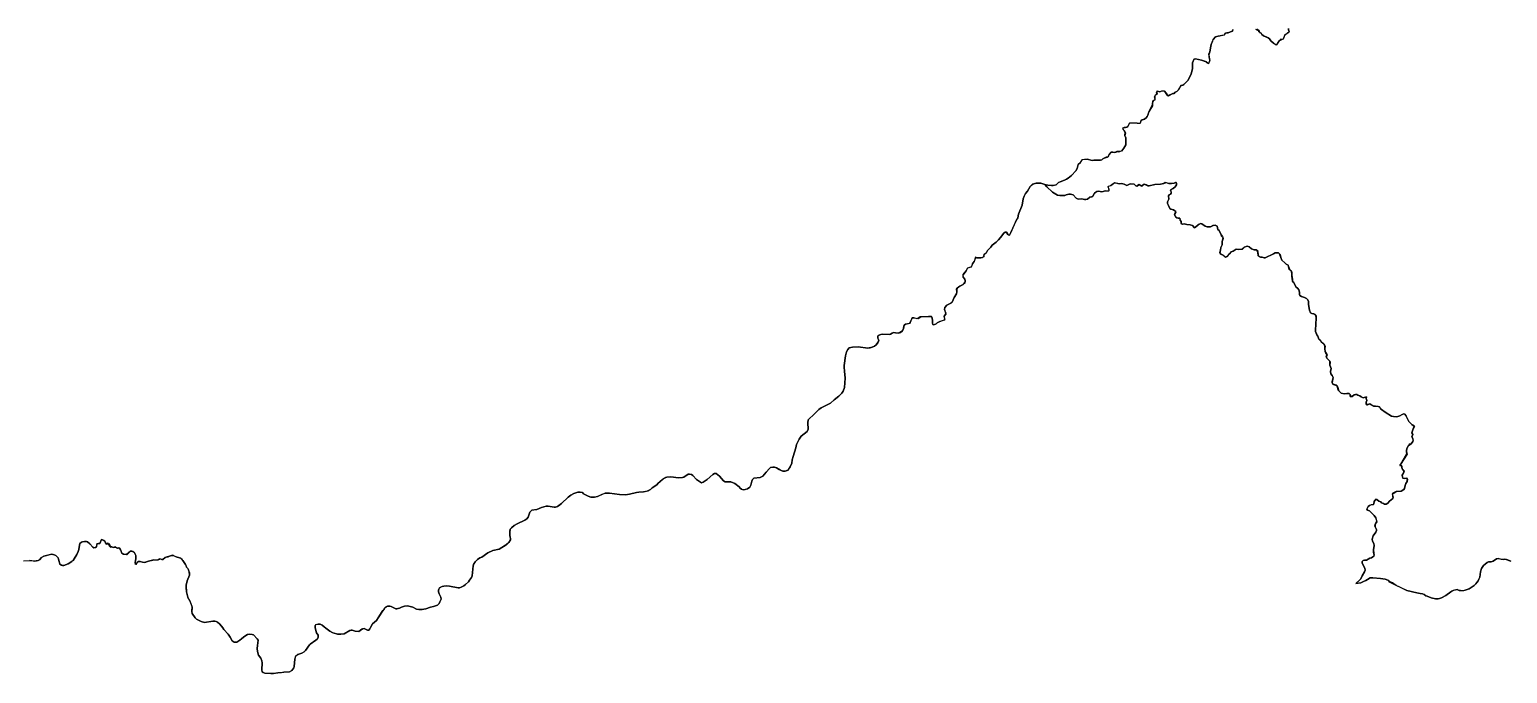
# Model space of a CAD drawing. Extents: x -74 to -34.8, y -33.8 to 5.3.
# Drawn here: x -43.256 to -40.494, y -9.623 to -8.418 of the extents above; entities that cross this region are included whole.
import ezdxf

# ---------------------------------------------------------------- set-up
doc = ezdxf.new("R2010")
doc.units = 0
doc.header["$LTSCALE"] = 2
doc.layers.add('UFEBRASIL', color=7, linetype='Continuous')

msp = doc.modelspace()

# ---------------------------------------------------------------- linework, layer by layer
at = {"layer": 'UFEBRASIL'}
for points in [[(-41.0069, -8.4177), (-41.0074, -8.4209), (-41.011, -8.4225), (-41.0155, -8.4242), (-41.0177, -8.4241), (-41.0203, -8.4247), (-41.0236, -8.4285), (-41.034, -8.4301), (-41.039, -8.4318), (-41.0437, -8.4367), (-41.0451, -8.44), (-41.0475, -8.4461), (-41.0479, -8.4487), (-41.0497, -8.4598), (-41.0516, -8.4651), (-41.0502, -8.4724), (-41.05, -8.4755), (-41.0503, -8.4779), (-41.0522, -8.4812), (-41.0532, -8.4811), (-41.0567, -8.4782), (-41.0576, -8.4777), (-41.0654, -8.4752), (-41.0765, -8.4725), (-41.0799, -8.4737), (-41.0822, -8.4801), (-41.0818, -8.4847), (-41.0823, -8.4911), (-41.0833, -8.4966), (-41.0847, -8.501), (-41.0905, -8.5126), (-41.094, -8.5163), (-41.0956, -8.5185), (-41.098, -8.5208), (-41.1, -8.5218), (-41.1041, -8.5224), (-41.1084, -8.5307), (-41.1115, -8.5336), (-41.1144, -8.5349), (-41.1162, -8.5373), (-41.119, -8.5375), (-41.1283, -8.5418), (-41.1296, -8.5409), (-41.1325, -8.5355), (-41.1346, -8.5335), (-41.1401, -8.5329), (-41.143, -8.5343), (-41.1484, -8.533), (-41.1495, -8.5339), (-41.1481, -8.5382), (-41.1483, -8.5387), (-41.1525, -8.5415), (-41.1524, -8.545), (-41.1523, -8.5461), (-41.1527, -8.5498), (-41.1551, -8.5509), (-41.1564, -8.5525), (-41.1571, -8.5564), (-41.157, -8.5604), (-41.1634, -8.5717), (-41.1653, -8.5779), (-41.1667, -8.5807), (-41.1687, -8.5831), (-41.1729, -8.5863), (-41.1762, -8.5869), (-41.1786, -8.5884), (-41.1799, -8.5933), (-41.1816, -8.5936), (-41.1852, -8.5928), (-41.1997, -8.593), (-41.2007, -8.5944), (-41.2029, -8.5993), (-41.2047, -8.6003), (-41.2094, -8.601), (-41.2099, -8.6014), (-41.2126, -8.6026), (-41.2123, -8.6043), (-41.2094, -8.6074), (-41.2076, -8.6119), (-41.2086, -8.616), (-41.208, -8.6184), (-41.2068, -8.6202), (-41.2066, -8.6226), (-41.2065, -8.6333), (-41.2103, -8.6401), (-41.215, -8.6452), (-41.2178, -8.646), (-41.2217, -8.6462), (-41.2233, -8.6463), (-41.227, -8.6478), (-41.2311, -8.6471), (-41.2338, -8.6476), (-41.2382, -8.6524), (-41.2392, -8.6545), (-41.2395, -8.6558), (-41.2435, -8.6567), (-41.2474, -8.6584), (-41.2494, -8.6596), (-41.2513, -8.6616), (-41.2538, -8.6622), (-41.2595, -8.6624), (-41.2662, -8.6621), (-41.2687, -8.6632), (-41.272, -8.662), (-41.2766, -8.6613), (-41.2789, -8.6606), (-41.289, -8.6619), (-41.2914, -8.6665), (-41.2955, -8.6702), (-41.2962, -8.6725), (-41.2978, -8.6778), (-41.3002, -8.6821), (-41.3083, -8.691), (-41.3143, -8.6961), (-41.3177, -8.6981), (-41.3213, -8.6997), (-41.3296, -8.7026), (-41.3326, -8.7043), (-41.3369, -8.7084), (-41.3424, -8.7095), (-41.3454, -8.7099), (-41.3524, -8.7088), (-41.3583, -8.7076), (-41.3654, -8.7056), (-41.3745, -8.7054), (-41.3813, -8.7073), (-41.3838, -8.7095), (-41.3855, -8.7116), (-41.3904, -8.72), (-41.3939, -8.7244), (-41.3967, -8.7297), (-41.3985, -8.7344), (-41.4003, -8.7464), (-41.4074, -8.7635), (-41.4088, -8.7704), (-41.4114, -8.7744), (-41.4217, -8.7977), (-41.4243, -8.8026), (-41.4276, -8.8011), (-41.4298, -8.7967), (-41.4319, -8.7971), (-41.4347, -8.7991), (-41.4407, -8.8068), (-41.4448, -8.8111), (-41.4492, -8.8154), (-41.4565, -8.821), (-41.4591, -8.8249), (-41.465, -8.8313), (-41.4672, -8.8348), (-41.4721, -8.8401), (-41.4722, -8.8431), (-41.4747, -8.8443), (-41.4776, -8.8449), (-41.485, -8.8449), (-41.4878, -8.8439), (-41.4899, -8.8521), (-41.4922, -8.8544), (-41.4933, -8.8562), (-41.4956, -8.8622), (-41.5027, -8.8641), (-41.5048, -8.8692), (-41.5111, -8.8776), (-41.5106, -8.8809), (-41.5077, -8.8849), (-41.5068, -8.8883), (-41.5074, -8.8924), (-41.5109, -8.895), (-41.5171, -8.8977), (-41.5185, -8.8993), (-41.5216, -8.9019), (-41.5227, -8.9052), (-41.5225, -8.9087), (-41.5234, -8.9123), (-41.5275, -8.9194), (-41.5313, -8.9277), (-41.5342, -8.9305), (-41.5362, -8.931), (-41.5414, -8.9336), (-41.5449, -8.938), (-41.5456, -8.9417), (-41.5429, -8.9503), (-41.546, -8.9542), (-41.5461, -8.9557), (-41.5453, -8.9577), (-41.5458, -8.9617), (-41.5541, -8.9638), (-41.5595, -8.9666), (-41.5614, -8.9682), (-41.5653, -8.9703), (-41.5672, -8.9695), (-41.5678, -8.9674), (-41.5681, -8.9622), (-41.5688, -8.958), (-41.5701, -8.955), (-41.5732, -8.9547), (-41.5755, -8.9547), (-41.5913, -8.9554), (-41.5969, -8.9589), (-41.6031, -8.9571), (-41.6058, -8.9574), (-41.6108, -8.968), (-41.6187, -8.969), (-41.6212, -8.9709), (-41.6213, -8.9743), (-41.622, -8.9772), (-41.6241, -8.9817), (-41.629, -8.9849), (-41.6334, -8.986), (-41.6409, -8.9848), (-41.6434, -8.9857), (-41.6468, -8.9879), (-41.649, -8.9883), (-41.661, -8.9877), (-41.6647, -8.9883), (-41.6694, -8.9901), (-41.6703, -8.992), (-41.6704, -8.995), (-41.669, -8.9979), (-41.6686, -9.0005), (-41.6701, -9.0037), (-41.6733, -9.0078), (-41.6765, -9.0102), (-41.6805, -9.0123), (-41.6888, -9.014), (-41.7069, -9.0116), (-41.7176, -9.0123), (-41.7236, -9.0135), (-41.7265, -9.0164), (-41.7288, -9.0208), (-41.7308, -9.028), (-41.733, -9.0463), (-41.7333, -9.0498), (-41.7327, -9.057), (-41.731, -9.0698), (-41.7327, -9.0877), (-41.7352, -9.0947), (-41.7375, -9.0982), (-41.743, -9.1038), (-41.7517, -9.1104), (-41.7589, -9.1167), (-41.7622, -9.1188), (-41.7761, -9.1257), (-41.7804, -9.129), (-41.7882, -9.1363), (-41.7914, -9.14), (-41.7974, -9.1447), (-41.8001, -9.148), (-41.8012, -9.1537), (-41.8001, -9.1652), (-41.8022, -9.1696), (-41.8133, -9.1788), (-41.8174, -9.1841), (-41.8199, -9.189), (-41.8219, -9.1944), (-41.8232, -9.2007), (-41.8287, -9.2164), (-41.8302, -9.2226), (-41.8312, -9.2289), (-41.8339, -9.2362), (-41.8383, -9.2424), (-41.8431, -9.2442), (-41.8478, -9.244), (-41.8522, -9.2421), (-41.8597, -9.2376), (-41.8634, -9.2366), (-41.8664, -9.2366), (-41.8705, -9.2374), (-41.8729, -9.2392), (-41.879, -9.2459), (-41.8849, -9.2535), (-41.89, -9.2558), (-41.9017, -9.2574), (-41.9047, -9.2596), (-41.9058, -9.2627), (-41.9074, -9.2705), (-41.9096, -9.2738), (-41.9139, -9.2771), (-41.9179, -9.2785), (-41.9216, -9.2788), (-41.9248, -9.2778), (-41.9275, -9.2756), (-41.9293, -9.2732), (-41.9374, -9.2673), (-41.9451, -9.2637), (-41.9491, -9.2637), (-41.9554, -9.2637), (-41.9583, -9.2621), (-41.9663, -9.2533), (-41.9723, -9.2486), (-41.9757, -9.2486), (-41.9787, -9.2504), (-41.9892, -9.2596), (-41.9967, -9.2646), (-41.9999, -9.266), (-42.009, -9.2597), (-42.0162, -9.2523), (-42.0187, -9.2505), (-42.0219, -9.2498), (-42.0247, -9.2498), (-42.0329, -9.2555), (-42.035, -9.2561), (-42.0434, -9.2564), (-42.0523, -9.2554), (-42.0582, -9.2549), (-42.0642, -9.2553), (-42.0666, -9.256), (-42.0692, -9.2575), (-42.0728, -9.2598), (-42.0811, -9.2669), (-42.0827, -9.2688), (-42.0872, -9.2723), (-42.0917, -9.2752), (-42.095, -9.2786), (-42.1013, -9.2816), (-42.1084, -9.2828), (-42.1168, -9.2831), (-42.1212, -9.2839), (-42.1345, -9.2872), (-42.142, -9.2881), (-42.1531, -9.2879), (-42.1719, -9.2854), (-42.1795, -9.2853), (-42.1865, -9.2882), (-42.1942, -9.2917), (-42.1995, -9.2926), (-42.2064, -9.2928), (-42.2117, -9.2911), (-42.2202, -9.2862), (-42.2224, -9.2842), (-42.2267, -9.2831), (-42.2307, -9.2834), (-42.2345, -9.2843), (-42.2385, -9.2858), (-42.2437, -9.2889), (-42.2491, -9.293), (-42.2616, -9.3047), (-42.2689, -9.3104), (-42.2725, -9.3114), (-42.2748, -9.3116), (-42.2865, -9.3095), (-42.29, -9.3095), (-42.2989, -9.3118), (-42.3072, -9.3155), (-42.3169, -9.3171), (-42.3204, -9.321), (-42.3239, -9.3302), (-42.3259, -9.3334), (-42.3296, -9.3357), (-42.3441, -9.3425), (-42.35, -9.3459), (-42.3551, -9.3499), (-42.357, -9.3526), (-42.3581, -9.3585), (-42.3581, -9.3646), (-42.3576, -9.3674), (-42.3566, -9.3701), (-42.3567, -9.3722), (-42.3595, -9.3776), (-42.3647, -9.3821), (-42.3662, -9.3827), (-42.3781, -9.3897), (-42.3896, -9.3926), (-42.3989, -9.3971), (-42.4104, -9.4047), (-42.4138, -9.4063), (-42.4185, -9.4094), (-42.423, -9.4137), (-42.4242, -9.4153), (-42.4252, -9.4171), (-42.4264, -9.4212), (-42.4283, -9.4398), (-42.4296, -9.4427), (-42.4332, -9.4482), (-42.4354, -9.451), (-42.4406, -9.4562), (-42.4442, -9.4588), (-42.4486, -9.4612), (-42.4518, -9.4621), (-42.4543, -9.4622), (-42.4709, -9.4589), (-42.4769, -9.4588), (-42.4815, -9.4589), (-42.4841, -9.4595), (-42.4891, -9.462), (-42.4899, -9.4631), (-42.4911, -9.4665), (-42.4912, -9.4696), (-42.49, -9.4733), (-42.4868, -9.4799), (-42.486, -9.4838), (-42.489, -9.4883), (-42.4902, -9.4913), (-42.4911, -9.4931), (-42.4931, -9.4949), (-42.5003, -9.4975), (-42.5062, -9.4986), (-42.5147, -9.5018), (-42.5223, -9.503), (-42.5278, -9.5028), (-42.5325, -9.502), (-42.5389, -9.4982), (-42.5492, -9.4959), (-42.5548, -9.4963), (-42.5604, -9.4985), (-42.5641, -9.5005), (-42.5711, -9.5015), (-42.5797, -9.4974), (-42.5823, -9.4968), (-42.5865, -9.4968), (-42.5904, -9.4984), (-42.5921, -9.5003), (-42.5928, -9.5024), (-42.5962, -9.506), (-42.6029, -9.5168), (-42.6038, -9.5185), (-42.6069, -9.5231), (-42.6143, -9.5298), (-42.6184, -9.5366), (-42.6196, -9.5393), (-42.6217, -9.5413), (-42.6238, -9.5417), (-42.6299, -9.5385), (-42.6335, -9.5388), (-42.6348, -9.5396), (-42.6402, -9.5438), (-42.6469, -9.5435), (-42.6523, -9.5415), (-42.6546, -9.5414), (-42.6568, -9.5421), (-42.6673, -9.5481), (-42.6738, -9.5489), (-42.6799, -9.5491), (-42.6903, -9.5458), (-42.6946, -9.5436), (-42.7015, -9.5376), (-42.7052, -9.5352), (-42.7085, -9.5321), (-42.7122, -9.5302), (-42.7161, -9.53), (-42.7209, -9.5313), (-42.7218, -9.5331), (-42.722, -9.5372), (-42.7194, -9.5466), (-42.7162, -9.5511), (-42.7162, -9.5544), (-42.7177, -9.5575), (-42.7182, -9.5582), (-42.7204, -9.5605), (-42.7309, -9.5676), (-42.7324, -9.5691), (-42.7396, -9.5794), (-42.7422, -9.5821), (-42.7464, -9.5846), (-42.7542, -9.5872), (-42.7588, -9.5909), (-42.76, -9.5958), (-42.7609, -9.6094), (-42.7619, -9.612), (-42.7652, -9.6168), (-42.77, -9.6192), (-42.7801, -9.62), (-42.7856, -9.621), (-42.7913, -9.6211), (-42.7998, -9.6225), (-42.8046, -9.6224), (-42.8155, -9.622), (-42.8189, -9.6209), (-42.8206, -9.6192), (-42.8211, -9.6159), (-42.821, -9.6026), (-42.8215, -9.5988), (-42.8235, -9.5941), (-42.8275, -9.588), (-42.8298, -9.5813), (-42.8303, -9.576), (-42.8298, -9.5701), (-42.8282, -9.5605), (-42.83, -9.5574), (-42.8371, -9.5504), (-42.8396, -9.5494), (-42.8441, -9.5487), (-42.848, -9.5497), (-42.8511, -9.5512), (-42.8555, -9.5543), (-42.8631, -9.5607), (-42.868, -9.564), (-42.8701, -9.5642), (-42.8733, -9.5639), (-42.8767, -9.5616), (-42.8803, -9.5547), (-42.8843, -9.5491), (-42.8922, -9.5403), (-42.894, -9.5374), (-42.9002, -9.5302), (-42.904, -9.5268), (-42.9065, -9.5254), (-42.9091, -9.5247), (-42.9131, -9.5246), (-42.9284, -9.5272), (-42.9348, -9.5254), (-42.9438, -9.5208), (-42.9462, -9.5184), (-42.9514, -9.5104), (-42.9522, -9.5064), (-42.9523, -9.5033), (-42.9514, -9.5005), (-42.9518, -9.4976), (-42.9555, -9.4873), (-42.9595, -9.4797), (-42.9621, -9.4698), (-42.963, -9.462), (-42.9629, -9.4571), (-42.9608, -9.4491), (-42.9564, -9.4386), (-42.9571, -9.4324), (-42.9584, -9.4289), (-42.9599, -9.4262), (-42.962, -9.4238), (-42.9629, -9.4213), (-42.9642, -9.4187), (-42.9656, -9.4166), (-42.9703, -9.4095), (-42.9734, -9.4071), (-42.9752, -9.4064), (-42.9834, -9.4036), (-42.9879, -9.4013), (-42.9902, -9.4019), (-42.9939, -9.4031), (-42.9974, -9.4045), (-42.9985, -9.4046), (-43.002, -9.4055), (-43.0063, -9.4094), (-43.0085, -9.4094), (-43.0127, -9.4078), (-43.0168, -9.4105), (-43.0232, -9.41), (-43.0335, -9.4124), (-43.0406, -9.4147), (-43.0442, -9.4141), (-43.0491, -9.4132), (-43.0522, -9.413), (-43.0539, -9.414), (-43.0578, -9.4185), (-43.0579, -9.4148), (-43.0568, -9.4078), (-43.0571, -9.4017), (-43.0593, -9.397), (-43.0619, -9.3946), (-43.0643, -9.3938), (-43.0666, -9.394), (-43.0745, -9.4), (-43.0753, -9.4001), (-43.0798, -9.3991), (-43.0829, -9.3973), (-43.0842, -9.3934), (-43.0852, -9.3916), (-43.0878, -9.3877), (-43.0889, -9.3875), (-43.0911, -9.3881), (-43.0957, -9.3855), (-43.0992, -9.387), (-43.1016, -9.3856), (-43.1055, -9.3856), (-43.1088, -9.3786), (-43.1117, -9.3805), (-43.1133, -9.3783), (-43.1148, -9.3747), (-43.1164, -9.3735), (-43.1212, -9.372), (-43.1219, -9.3729), (-43.1239, -9.3791), (-43.1264, -9.3791), (-43.1297, -9.38), (-43.1303, -9.3854), (-43.1332, -9.3873), (-43.1352, -9.3873), (-43.1372, -9.3863), (-43.1426, -9.3803), (-43.1472, -9.3763), (-43.1493, -9.3758), (-43.1531, -9.3756), (-43.1563, -9.3761), (-43.1586, -9.377), (-43.1615, -9.3793), (-43.1624, -9.3823), (-43.1635, -9.3907), (-43.1647, -9.3943), (-43.1672, -9.3999), (-43.1739, -9.4112), (-43.1762, -9.413), (-43.1831, -9.4171), (-43.1917, -9.4204), (-43.1939, -9.4207), (-43.1959, -9.4199), (-43.1987, -9.418), (-43.2004, -9.4129), (-43.2013, -9.4085), (-43.2023, -9.4064), (-43.2065, -9.4021), (-43.2111, -9.3998), (-43.2143, -9.3996), (-43.2186, -9.4006), (-43.229, -9.4029), (-43.2329, -9.4053), (-43.2369, -9.4097), (-43.2397, -9.4109), (-43.2431, -9.412), (-43.2467, -9.4122), (-43.2556, -9.4113)], [(-40.4873, -9.4122), (-40.4952, -9.4092), (-40.4992, -9.4089), (-40.5025, -9.4091), (-40.5063, -9.4084), (-40.5111, -9.4073), (-40.5138, -9.4081), (-40.5201, -9.4123), (-40.5241, -9.4134), (-40.5291, -9.4139), (-40.5317, -9.415), (-40.5351, -9.4179), (-40.5382, -9.4206), (-40.5408, -9.424), (-40.5418, -9.426), (-40.5437, -9.4325), (-40.5452, -9.4423), (-40.5469, -9.4463), (-40.5484, -9.449), (-40.5507, -9.4522), (-40.5527, -9.4547), (-40.5558, -9.4579), (-40.5652, -9.464), (-40.5727, -9.4669), (-40.5766, -9.4677), (-40.5815, -9.4676), (-40.5838, -9.4672), (-40.5875, -9.4657), (-40.5951, -9.4674), (-40.5976, -9.4684), (-40.5996, -9.4696), (-40.6086, -9.4768), (-40.6165, -9.481), (-40.6207, -9.4825), (-40.6232, -9.4829), (-40.6281, -9.4827), (-40.6359, -9.481), (-40.6435, -9.4782), (-40.646, -9.477), (-40.6493, -9.4749), (-40.6522, -9.4738), (-40.6568, -9.4729), (-40.6629, -9.4717), (-40.6813, -9.4672), (-40.7014, -9.4577), (-40.7082, -9.4532), (-40.7137, -9.4505), (-40.7153, -9.4487), (-40.7222, -9.4459), (-40.7305, -9.4447), (-40.7453, -9.4434), (-40.7498, -9.4438), (-40.755, -9.4465), (-40.758, -9.4488), (-40.7628, -9.4503), (-40.7675, -9.4527), (-40.7768, -9.4545), (-40.7696, -9.4474), (-40.7673, -9.4457), (-40.7647, -9.4398), (-40.7606, -9.4322), (-40.7596, -9.4291), (-40.7601, -9.4258), (-40.7648, -9.4159), (-40.765, -9.4132), (-40.7632, -9.4114), (-40.7608, -9.4105), (-40.7567, -9.4104), (-40.7506, -9.4065), (-40.7474, -9.4059), (-40.7452, -9.4046), (-40.7431, -9.4029), (-40.7427, -9.4007), (-40.7441, -9.3964), (-40.7438, -9.3911), (-40.7425, -9.3833), (-40.7435, -9.3794), (-40.7459, -9.3748), (-40.7465, -9.3711), (-40.7445, -9.3648), (-40.7397, -9.3583), (-40.7381, -9.3552), (-40.7382, -9.3532), (-40.7414, -9.3468), (-40.7407, -9.3432), (-40.7373, -9.3369), (-40.7393, -9.3313), (-40.7423, -9.3272), (-40.7516, -9.3183), (-40.755, -9.3171), (-40.7564, -9.315), (-40.7537, -9.3102), (-40.7516, -9.308), (-40.7475, -9.3066), (-40.744, -9.3062), (-40.7429, -9.3043), (-40.7426, -9.3005), (-40.7418, -9.2989), (-40.7394, -9.2966), (-40.7374, -9.2968), (-40.7341, -9.2999), (-40.7304, -9.3015), (-40.7286, -9.3031), (-40.725, -9.3045), (-40.7232, -9.3057), (-40.7201, -9.3059), (-40.7168, -9.3039), (-40.7141, -9.3004), (-40.7073, -9.2946), (-40.7074, -9.2917), (-40.7076, -9.2853), (-40.706, -9.285), (-40.7013, -9.2823), (-40.6923, -9.2812), (-40.6872, -9.2783), (-40.686, -9.2764), (-40.6849, -9.271), (-40.6833, -9.2673), (-40.6811, -9.2635), (-40.6805, -9.2577), (-40.6827, -9.2573), (-40.6867, -9.258), (-40.6892, -9.257), (-40.6901, -9.2514), (-40.6874, -9.2467), (-40.6871, -9.2423), (-40.6895, -9.2411), (-40.6908, -9.2374), (-40.691, -9.2341), (-40.6945, -9.2335), (-40.6934, -9.2313), (-40.6816, -9.2108), (-40.6822, -9.208), (-40.682, -9.2047), (-40.6806, -9.2003), (-40.6782, -9.1963), (-40.6755, -9.1939), (-40.6734, -9.1928), (-40.6706, -9.1887), (-40.6699, -9.1861), (-40.6702, -9.1838), (-40.672, -9.1789), (-40.6705, -9.1754), (-40.6721, -9.1724), (-40.6697, -9.165), (-40.6674, -9.1591), (-40.6723, -9.1565), (-40.6777, -9.1512), (-40.6836, -9.1398), (-40.6851, -9.1376), (-40.6873, -9.137), (-40.6903, -9.1379), (-40.6947, -9.1405), (-40.7002, -9.1422), (-40.7062, -9.142), (-40.7099, -9.1409), (-40.7223, -9.1338), (-40.7289, -9.1289), (-40.7309, -9.126), (-40.7325, -9.124), (-40.7354, -9.1232), (-40.7448, -9.1218), (-40.7504, -9.1179), (-40.7571, -9.1198), (-40.7577, -9.1186), (-40.7577, -9.1152), (-40.7563, -9.1117), (-40.7574, -9.108), (-40.7568, -9.105), (-40.7632, -9.1069), (-40.7666, -9.1053), (-40.7695, -9.1032), (-40.7728, -9.1018), (-40.7751, -9.1009), (-40.7773, -9.1007), (-40.7798, -9.1014), (-40.7837, -9.1044), (-40.7875, -9.1041), (-40.7876, -9.1006), (-40.7895, -9.0989), (-40.7938, -9.0987), (-40.7989, -9.0992), (-40.8041, -9.0983), (-40.8098, -9.0923), (-40.812, -9.0844), (-40.8132, -9.0832), (-40.8201, -9.0813), (-40.8213, -9.0781), (-40.8211, -9.0762), (-40.8191, -9.0691), (-40.8211, -9.0654), (-40.8236, -9.0621), (-40.8242, -9.0574), (-40.8231, -9.052), (-40.8253, -9.0456), (-40.8252, -9.0382), (-40.8264, -9.0368), (-40.83, -9.034), (-40.832, -9.0298), (-40.8302, -9.0267), (-40.8328, -9.0231), (-40.8342, -9.021), (-40.835, -9.0146), (-40.835, -9.0087), (-40.8368, -9.0056), (-40.842, -9.0006), (-40.846, -8.9969), (-40.8468, -8.9955), (-40.8478, -8.9916), (-40.8496, -8.9888), (-40.852, -8.9826), (-40.8521, -8.9805), (-40.851, -8.9576), (-40.8516, -8.9525), (-40.8527, -8.9512), (-40.8555, -8.9495), (-40.8588, -8.9492), (-40.8613, -8.948), (-40.8633, -8.9427), (-40.8655, -8.9323), (-40.8654, -8.9268), (-40.8663, -8.9234), (-40.869, -8.9211), (-40.8725, -8.9191), (-40.8783, -8.9174), (-40.8812, -8.9156), (-40.882, -8.9136), (-40.8822, -8.9095), (-40.8834, -8.9049), (-40.8854, -8.9024), (-40.8889, -8.899), (-40.893, -8.8912), (-40.895, -8.8891), (-40.8961, -8.8823), (-40.8967, -8.8807), (-40.8966, -8.8759), (-40.8969, -8.87), (-40.9015, -8.8665), (-40.9026, -8.8611), (-40.903, -8.8586), (-40.9069, -8.8569), (-40.9096, -8.8544), (-40.915, -8.8495), (-40.917, -8.8445), (-40.9192, -8.8372), (-40.9213, -8.8354), (-40.9242, -8.8354), (-40.9273, -8.8359), (-40.931, -8.8372), (-40.9464, -8.845), (-40.9484, -8.8449), (-40.9516, -8.8435), (-40.9549, -8.8439), (-40.9594, -8.8414), (-40.9599, -8.8346), (-40.9623, -8.8299), (-40.9671, -8.8298), (-40.9718, -8.8284), (-40.976, -8.8246), (-40.9791, -8.8234), (-40.9821, -8.8239), (-40.9847, -8.8253), (-40.9898, -8.8294), (-40.9958, -8.8295), (-41.0003, -8.8288), (-41.006, -8.8323), (-41.0099, -8.8336), (-41.0131, -8.8374), (-41.0146, -8.8386), (-41.0173, -8.8423), (-41.0212, -8.8436), (-41.0246, -8.8401), (-41.0291, -8.8381), (-41.0313, -8.835), (-41.0299, -8.8306), (-41.0292, -8.8255), (-41.0266, -8.8205), (-41.0266, -8.8142), (-41.025, -8.8077), (-41.0276, -8.8043), (-41.0287, -8.8022), (-41.032, -8.7938), (-41.0345, -8.7922), (-41.0362, -8.7859), (-41.0398, -8.7841), (-41.0439, -8.7844), (-41.0484, -8.7868), (-41.0548, -8.7869), (-41.0586, -8.7858), (-41.0645, -8.7814), (-41.0667, -8.781), (-41.0696, -8.7817), (-41.0715, -8.7832), (-41.0765, -8.7879), (-41.0785, -8.7888), (-41.0821, -8.7843), (-41.0866, -8.7831), (-41.0926, -8.7827), (-41.0974, -8.7814), (-41.1018, -8.782), (-41.1034, -8.7804), (-41.1035, -8.777), (-41.1051, -8.7744), (-41.106, -8.7706), (-41.109, -8.7706), (-41.1112, -8.7701), (-41.1131, -8.7687), (-41.1159, -8.7637), (-41.1133, -8.7585), (-41.1149, -8.7569), (-41.1178, -8.7551), (-41.1225, -8.7542), (-41.1246, -8.7527), (-41.1268, -8.7468), (-41.129, -8.7434), (-41.1291, -8.7404), (-41.1261, -8.7353), (-41.1268, -8.7289), (-41.1256, -8.7272), (-41.123, -8.726), (-41.1214, -8.7225), (-41.1232, -8.7187), (-41.122, -8.7173), (-41.1183, -8.7151), (-41.1147, -8.7122), (-41.1114, -8.7073), (-41.1128, -8.704), (-41.1137, -8.7038), (-41.1165, -8.705), (-41.1214, -8.7058), (-41.1263, -8.7058), (-41.1329, -8.7043), (-41.1358, -8.7057), (-41.142, -8.7071), (-41.1526, -8.7078), (-41.1629, -8.71), (-41.1658, -8.71), (-41.1686, -8.7083), (-41.1724, -8.7072), (-41.1778, -8.7111), (-41.1824, -8.7078), (-41.186, -8.7106), (-41.1882, -8.7103), (-41.1912, -8.707), (-41.1976, -8.7065), (-41.1999, -8.7069), (-41.2022, -8.7085), (-41.2049, -8.7095), (-41.2097, -8.7074), (-41.2151, -8.7062), (-41.2191, -8.7064), (-41.2216, -8.706), (-41.227, -8.7047), (-41.2302, -8.7064), (-41.2327, -8.7086), (-41.2347, -8.7097), (-41.2401, -8.7119), (-41.2382, -8.7161), (-41.2386, -8.7197), (-41.2404, -8.7202), (-41.2443, -8.7196), (-41.2469, -8.72), (-41.2492, -8.721), (-41.2515, -8.7214), (-41.2577, -8.7201), (-41.2606, -8.7207), (-41.263, -8.7219), (-41.265, -8.7239), (-41.2684, -8.7295), (-41.27, -8.731), (-41.2737, -8.7317), (-41.2783, -8.7353), (-41.2815, -8.7361), (-41.2841, -8.736), (-41.2891, -8.7348), (-41.295, -8.7355), (-41.2972, -8.7347), (-41.2994, -8.7331), (-41.3051, -8.7274), (-41.3099, -8.7261), (-41.313, -8.7258), (-41.3154, -8.7262), (-41.3185, -8.727), (-41.3209, -8.7282), (-41.3298, -8.7285), (-41.3344, -8.7277), (-41.3435, -8.722), (-41.3544, -8.7124), (-41.3583, -8.7076), (-41.3524, -8.7088), (-41.3454, -8.7099), (-41.3424, -8.7095), (-41.3369, -8.7084), (-41.3326, -8.7043), (-41.3296, -8.7026), (-41.3213, -8.6997), (-41.3177, -8.6981), (-41.3143, -8.6961), (-41.3083, -8.691), (-41.3002, -8.6821), (-41.2978, -8.6778), (-41.2955, -8.6702), (-41.2914, -8.6665), (-41.2874, -8.6608), (-41.2789, -8.6606), (-41.2766, -8.6613), (-41.272, -8.662), (-41.2687, -8.6632), (-41.2645, -8.662), (-41.2595, -8.6624), (-41.2538, -8.6622), (-41.2513, -8.6616), (-41.2494, -8.6596), (-41.2474, -8.6584), (-41.2416, -8.6566), (-41.2392, -8.6545), (-41.2382, -8.6524), (-41.2374, -8.6508), (-41.2338, -8.6476), (-41.2311, -8.6471), (-41.227, -8.6478), (-41.2217, -8.6462), (-41.2209, -8.6464), (-41.2178, -8.646), (-41.2135, -8.6442), (-41.2103, -8.6401), (-41.2065, -8.6333), (-41.2066, -8.6226), (-41.2068, -8.6202), (-41.2082, -8.6181), (-41.2086, -8.616), (-41.2077, -8.6103), (-41.2106, -8.6064), (-41.2126, -8.6026), (-41.2123, -8.6018), (-41.2094, -8.601), (-41.2075, -8.6009), (-41.2047, -8.6003), (-41.2029, -8.5993), (-41.1997, -8.593), (-41.1986, -8.5925), (-41.1852, -8.5928), (-41.1799, -8.5933), (-41.1792, -8.5926), (-41.1774, -8.5875), (-41.1753, -8.587), (-41.1716, -8.5856), (-41.1687, -8.5831), (-41.1667, -8.5807), (-41.1653, -8.5779), (-41.1632, -8.5703), (-41.1567, -8.5589), (-41.1571, -8.5564), (-41.1564, -8.5525), (-41.1551, -8.5509), (-41.152, -8.5483), (-41.1529, -8.5435), (-41.1512, -8.5402), (-41.1481, -8.5382), (-41.1491, -8.5365), (-41.1484, -8.533), (-41.1474, -8.533), (-41.143, -8.5343), (-41.1392, -8.5327), (-41.1346, -8.5335), (-41.1313, -8.5371), (-41.1283, -8.5418), (-41.1267, -8.542), (-41.119, -8.5375), (-41.1162, -8.5373), (-41.1144, -8.5349), (-41.1115, -8.5336), (-41.1084, -8.5307), (-41.1026, -8.5218), (-41.1, -8.5218), (-41.098, -8.5208), (-41.0956, -8.5185), (-41.094, -8.5163), (-41.0905, -8.5126), (-41.0847, -8.501), (-41.0833, -8.4966), (-41.0823, -8.4911), (-41.0818, -8.4847), (-41.0822, -8.4801), (-41.0789, -8.4725), (-41.0765, -8.4725), (-41.0654, -8.4752), (-41.0567, -8.4782), (-41.056, -8.4794), (-41.0522, -8.4812), (-41.0511, -8.4805), (-41.0503, -8.4779), (-41.05, -8.4755), (-41.0502, -8.4724), (-41.0513, -8.4634), (-41.0497, -8.4598), (-41.048, -8.449), (-41.0475, -8.4461), (-41.0441, -8.4388), (-41.0437, -8.4367), (-41.039, -8.4318), (-41.034, -8.4301), (-41.0221, -8.4275), (-41.0203, -8.4247), (-41.0177, -8.4241), (-41.0155, -8.4242), (-41.011, -8.4225), (-41.0074, -8.4209), (-41.0069, -8.4177)], [(-40.9643, -8.4174), (-40.9608, -8.4191), (-40.9575, -8.4198), (-40.9571, -8.4235), (-40.9536, -8.4247), (-40.9524, -8.427), (-40.9496, -8.4296), (-40.9405, -8.4332), (-40.9381, -8.435), (-40.9358, -8.439), (-40.9305, -8.4437), (-40.9251, -8.4463), (-40.9238, -8.4451), (-40.92, -8.439), (-40.9153, -8.4363), (-40.9121, -8.4354), (-40.909, -8.4273), (-40.9023, -8.4231), (-40.9013, -8.4203), (-40.9025, -8.4182), (-40.9025, -8.4158)], [(-40.9025, -8.4158), (-40.9025, -8.4182), (-40.9015, -8.4216), (-40.9023, -8.4231), (-40.91, -8.4289), (-40.9127, -8.4362), (-40.9153, -8.4363), (-40.9168, -8.4362), (-40.92, -8.439), (-40.9251, -8.4463), (-40.9269, -8.4463), (-40.9305, -8.4437), (-40.9358, -8.439), (-40.9381, -8.435), (-40.9405, -8.4332), (-40.9502, -8.4292), (-40.9524, -8.427), (-40.9536, -8.4247), (-40.9581, -8.4225), (-40.9579, -8.4194), (-40.962, -8.4175)], [(-43.2667, -9.4119), (-43.2555, -9.4113), (-43.2487, -9.412), (-43.2467, -9.4122), (-43.2423, -9.4119), (-43.2397, -9.4109), (-43.2369, -9.4097), (-43.2329, -9.4053), (-43.229, -9.4029), (-43.2143, -9.3996), (-43.2094, -9.4003), (-43.2065, -9.4021), (-43.2023, -9.4064), (-43.2013, -9.4085), (-43.2004, -9.4129), (-43.1987, -9.418), (-43.1959, -9.4199), (-43.1939, -9.4207), (-43.1917, -9.4204), (-43.1831, -9.4171), (-43.1762, -9.413), (-43.1731, -9.4101), (-43.1672, -9.3999), (-43.1647, -9.3943), (-43.1635, -9.3907), (-43.1624, -9.3823), (-43.1615, -9.3793), (-43.1586, -9.377), (-43.1563, -9.3761), (-43.1531, -9.3756), (-43.1493, -9.3758), (-43.1472, -9.3763), (-43.1426, -9.3803), (-43.1372, -9.3863), (-43.1352, -9.3873), (-43.132, -9.3869), (-43.1303, -9.3854), (-43.1291, -9.3793), (-43.1264, -9.3791), (-43.1239, -9.3791), (-43.1212, -9.372), (-43.1196, -9.3719), (-43.1164, -9.3735), (-43.1148, -9.3747), (-43.1133, -9.3783), (-43.1117, -9.3805), (-43.1069, -9.3792), (-43.1041, -9.3864), (-43.1016, -9.3856), (-43.0992, -9.387), (-43.0942, -9.386), (-43.0911, -9.3881), (-43.0878, -9.3877), (-43.0868, -9.3884), (-43.0852, -9.3916), (-43.0841, -9.3947), (-43.0829, -9.3973), (-43.0798, -9.3991), (-43.0745, -9.4), (-43.0732, -9.3998), (-43.0666, -9.394), (-43.0643, -9.3938), (-43.0607, -9.3954), (-43.0585, -9.3978), (-43.0571, -9.4017), (-43.0568, -9.4078), (-43.0579, -9.4148), (-43.0562, -9.4186), (-43.0539, -9.414), (-43.0522, -9.413), (-43.0491, -9.4132), (-43.0442, -9.4141), (-43.0401, -9.4147), (-43.0335, -9.4124), (-43.0218, -9.4099), (-43.0149, -9.4097), (-43.0108, -9.4078), (-43.0085, -9.4094), (-43.0063, -9.4094), (-43.002, -9.4055), (-42.9974, -9.4045), (-42.9965, -9.4042), (-42.9939, -9.4031), (-42.9902, -9.4019), (-42.9868, -9.4016), (-42.9817, -9.4044), (-42.9734, -9.4071), (-42.9719, -9.4081), (-42.9689, -9.411), (-42.9656, -9.4166), (-42.9642, -9.4187), (-42.9629, -9.4213), (-42.962, -9.4238), (-42.9599, -9.4262), (-42.9582, -9.4293), (-42.9569, -9.4341), (-42.9567, -9.436), (-42.9564, -9.4386), (-42.9609, -9.4492), (-42.9629, -9.4571), (-42.963, -9.4622), (-42.9625, -9.4664), (-42.9621, -9.47), (-42.9595, -9.4797), (-42.9551, -9.4886), (-42.954, -9.4917), (-42.9523, -9.4964), (-42.9518, -9.4977), (-42.9519, -9.5022), (-42.9522, -9.5048), (-42.9522, -9.5064), (-42.9514, -9.5104), (-42.9462, -9.5184), (-42.9438, -9.5208), (-42.9348, -9.5254), (-42.9284, -9.5272), (-42.9131, -9.5246), (-42.9091, -9.5247), (-42.9065, -9.5254), (-42.904, -9.5268), (-42.9002, -9.5302), (-42.894, -9.5374), (-42.8922, -9.5403), (-42.8843, -9.5491), (-42.8803, -9.5547), (-42.8767, -9.5616), (-42.875, -9.5627), (-42.8733, -9.5639), (-42.8701, -9.5642), (-42.868, -9.564), (-42.8626, -9.5604), (-42.8555, -9.5543), (-42.8511, -9.5512), (-42.848, -9.5497), (-42.8441, -9.5487), (-42.8395, -9.5494), (-42.8371, -9.5504), (-42.83, -9.5574), (-42.8282, -9.5605), (-42.8298, -9.5701), (-42.8303, -9.576), (-42.8298, -9.5813), (-42.8275, -9.588), (-42.8235, -9.5941), (-42.8215, -9.5988), (-42.821, -9.6026), (-42.8211, -9.6159), (-42.8206, -9.6192), (-42.8189, -9.6209), (-42.8155, -9.622), (-42.8046, -9.6224), (-42.7998, -9.6225), (-42.7913, -9.6211), (-42.7845, -9.6208), (-42.7801, -9.62), (-42.77, -9.6192), (-42.7652, -9.6168), (-42.7619, -9.612), (-42.7609, -9.6094), (-42.76, -9.5958), (-42.7577, -9.5893), (-42.7542, -9.5872), (-42.7464, -9.5846), (-42.7422, -9.5821), (-42.7396, -9.5794), (-42.7324, -9.5691), (-42.7309, -9.5676), (-42.7204, -9.5605), (-42.7182, -9.5582), (-42.7167, -9.5558), (-42.7162, -9.5544), (-42.7162, -9.5511), (-42.7194, -9.5466), (-42.722, -9.5372), (-42.7218, -9.5331), (-42.7199, -9.5307), (-42.7161, -9.53), (-42.7122, -9.5302), (-42.7085, -9.5321), (-42.7052, -9.5352), (-42.7015, -9.5376), (-42.6946, -9.5436), (-42.6901, -9.5459), (-42.6799, -9.5491), (-42.6738, -9.5489), (-42.6673, -9.5481), (-42.6568, -9.5421), (-42.6546, -9.5414), (-42.6523, -9.5415), (-42.6469, -9.5435), (-42.6402, -9.5438), (-42.6335, -9.5388), (-42.6324, -9.5384), (-42.6299, -9.5385), (-42.6238, -9.5417), (-42.6217, -9.5413), (-42.6196, -9.5393), (-42.6184, -9.5366), (-42.6143, -9.5298), (-42.6069, -9.5231), (-42.6029, -9.5168), (-42.6022, -9.5154), (-42.5952, -9.505), (-42.5928, -9.5024), (-42.5921, -9.5002), (-42.5886, -9.4974), (-42.5865, -9.4968), (-42.5823, -9.4968), (-42.5797, -9.4974), (-42.5711, -9.5015), (-42.5692, -9.5018), (-42.5641, -9.5005), (-42.5604, -9.4985), (-42.5548, -9.4963), (-42.5492, -9.4959), (-42.5389, -9.4982), (-42.5325, -9.502), (-42.5278, -9.5028), (-42.5219, -9.503), (-42.5147, -9.5018), (-42.5062, -9.4986), (-42.5003, -9.4975), (-42.4931, -9.4949), (-42.4911, -9.4931), (-42.4902, -9.4913), (-42.488, -9.4873), (-42.486, -9.4838), (-42.4868, -9.4799), (-42.49, -9.4733), (-42.4912, -9.4696), (-42.4911, -9.4665), (-42.4891, -9.462), (-42.4876, -9.461), (-42.4841, -9.4595), (-42.4815, -9.4589), (-42.4769, -9.4588), (-42.4709, -9.4589), (-42.4543, -9.4622), (-42.4518, -9.4621), (-42.4486, -9.4612), (-42.4442, -9.4588), (-42.4406, -9.4562), (-42.4354, -9.451), (-42.4332, -9.4482), (-42.4296, -9.4427), (-42.4283, -9.4398), (-42.4264, -9.4212), (-42.4251, -9.417), (-42.4242, -9.4153), (-42.423, -9.4137), (-42.4185, -9.4094), (-42.4138, -9.4063), (-42.4104, -9.4047), (-42.3989, -9.3971), (-42.3896, -9.3926), (-42.3781, -9.3897), (-42.3647, -9.3821), (-42.3641, -9.3816), (-42.3595, -9.3776), (-42.3567, -9.3722), (-42.3566, -9.3701), (-42.3576, -9.3674), (-42.3581, -9.3646), (-42.358, -9.3571), (-42.357, -9.3526), (-42.3551, -9.3499), (-42.35, -9.3459), (-42.3441, -9.3425), (-42.3296, -9.3357), (-42.3259, -9.3334), (-42.3239, -9.3302), (-42.3204, -9.321), (-42.3161, -9.3166), (-42.3131, -9.3162), (-42.3072, -9.3155), (-42.2989, -9.3118), (-42.29, -9.3095), (-42.2865, -9.3095), (-42.2748, -9.3116), (-42.2725, -9.3114), (-42.2689, -9.3104), (-42.2645, -9.307), (-42.2616, -9.3047), (-42.2491, -9.293), (-42.2437, -9.2889), (-42.2385, -9.2858), (-42.2345, -9.2843), (-42.2307, -9.2834), (-42.2267, -9.2831), (-42.2224, -9.2842), (-42.2202, -9.2862), (-42.2117, -9.2911), (-42.2064, -9.2928), (-42.1995, -9.2926), (-42.1942, -9.2917), (-42.1851, -9.2869), (-42.1795, -9.2853), (-42.1719, -9.2854), (-42.1531, -9.2879), (-42.142, -9.2881), (-42.1345, -9.2872), (-42.1212, -9.2839), (-42.1168, -9.2831), (-42.1084, -9.2828), (-42.0995, -9.2809), (-42.095, -9.2786), (-42.0917, -9.2752), (-42.0872, -9.2723), (-42.0827, -9.2688), (-42.0811, -9.2669), (-42.0712, -9.2587), (-42.0666, -9.256), (-42.0642, -9.2553), (-42.0582, -9.2549), (-42.0523, -9.2554), (-42.0434, -9.2564), (-42.035, -9.2561), (-42.0329, -9.2555), (-42.0247, -9.2498), (-42.0219, -9.2498), (-42.0187, -9.2505), (-42.0162, -9.2523), (-42.009, -9.2597), (-41.9999, -9.266), (-41.9967, -9.2646), (-41.9892, -9.2596), (-41.9787, -9.2504), (-41.9757, -9.2486), (-41.9723, -9.2486), (-41.9663, -9.2533), (-41.9583, -9.2621), (-41.9554, -9.2637), (-41.9496, -9.2637), (-41.9451, -9.2637), (-41.9374, -9.2673), (-41.9293, -9.2732), (-41.9275, -9.2756), (-41.9248, -9.2778), (-41.9216, -9.2788), (-41.9179, -9.2785), (-41.9139, -9.2771), (-41.9096, -9.2738), (-41.9074, -9.2705), (-41.9058, -9.2627), (-41.9047, -9.2596), (-41.9017, -9.2574), (-41.89, -9.2558), (-41.8849, -9.2535), (-41.879, -9.2459), (-41.8729, -9.2392), (-41.8705, -9.2374), (-41.8664, -9.2366), (-41.8634, -9.2366), (-41.8597, -9.2376), (-41.8547, -9.2407), (-41.8522, -9.2421), (-41.8478, -9.244), (-41.8431, -9.2442), (-41.838, -9.2423), (-41.8339, -9.2362), (-41.8312, -9.2289), (-41.8302, -9.2226), (-41.8287, -9.2164), (-41.8232, -9.2007), (-41.8219, -9.1944), (-41.8199, -9.189), (-41.8174, -9.1841), (-41.8133, -9.1788), (-41.8022, -9.1696), (-41.8001, -9.1652), (-41.8012, -9.1537), (-41.8001, -9.148), (-41.7974, -9.1447), (-41.7914, -9.14), (-41.7882, -9.1363), (-41.7804, -9.129), (-41.7761, -9.1257), (-41.7622, -9.1188), (-41.7589, -9.1167), (-41.7517, -9.1104), (-41.743, -9.1038), (-41.7375, -9.0982), (-41.7352, -9.0947), (-41.7327, -9.0877), (-41.731, -9.0698), (-41.7327, -9.057), (-41.7333, -9.0498), (-41.733, -9.0463), (-41.7308, -9.028), (-41.7288, -9.0208), (-41.7265, -9.0164), (-41.7236, -9.0135), (-41.7176, -9.0123), (-41.7069, -9.0116), (-41.6888, -9.014), (-41.6846, -9.0131), (-41.6805, -9.0123), (-41.6765, -9.0102), (-41.6733, -9.0078), (-41.6699, -9.0035), (-41.6686, -9.0005), (-41.669, -8.9979), (-41.6704, -8.995), (-41.6703, -8.992), (-41.6694, -8.9901), (-41.6647, -8.9883), (-41.661, -8.9877), (-41.649, -8.9883), (-41.6468, -8.9879), (-41.6434, -8.9857), (-41.6409, -8.9848), (-41.6372, -8.9854), (-41.6316, -8.9858), (-41.628, -8.9844), (-41.6241, -8.9817), (-41.622, -8.9772), (-41.6213, -8.9726), (-41.6212, -8.9709), (-41.6187, -8.969), (-41.6099, -8.9673), (-41.6058, -8.9574), (-41.6031, -8.9571), (-41.595, -8.9583), (-41.5897, -8.9551), (-41.5784, -8.9548), (-41.5755, -8.9547), (-41.5732, -8.9547), (-41.5701, -8.955), (-41.5688, -8.958), (-41.5681, -8.9622), (-41.5678, -8.9674), (-41.5672, -8.9695), (-41.5653, -8.9703), (-41.5614, -8.9682), (-41.5595, -8.9666), (-41.5541, -8.9638), (-41.5445, -8.9605), (-41.5453, -8.9577), (-41.546, -8.9542), (-41.5455, -8.953), (-41.5427, -8.9489), (-41.5456, -8.9417), (-41.5449, -8.938), (-41.5414, -8.9336), (-41.5362, -8.931), (-41.5327, -8.9294), (-41.5313, -8.9277), (-41.5275, -8.9194), (-41.5234, -8.9123), (-41.5225, -8.9087), (-41.5229, -8.9037), (-41.5216, -8.9019), (-41.5185, -8.8993), (-41.5171, -8.8977), (-41.5109, -8.895), (-41.5069, -8.8907), (-41.5068, -8.8883), (-41.5077, -8.8849), (-41.5106, -8.8809), (-41.5106, -8.8762), (-41.5048, -8.8692), (-41.5022, -8.8635), (-41.4945, -8.8611), (-41.4933, -8.8562), (-41.4922, -8.8544), (-41.4893, -8.8509), (-41.4868, -8.8437), (-41.485, -8.8449), (-41.4776, -8.8449), (-41.4747, -8.8443), (-41.4718, -8.842), (-41.4715, -8.8384), (-41.4672, -8.8348), (-41.465, -8.8313), (-41.4626, -8.8288), (-41.4591, -8.8249), (-41.4565, -8.821), (-41.4492, -8.8154), (-41.4448, -8.8111), (-41.4407, -8.8068), (-41.4347, -8.7991), (-41.4319, -8.7971), (-41.4298, -8.7967), (-41.4264, -8.8022), (-41.4243, -8.8026), (-41.4217, -8.7977), (-41.4112, -8.7745), (-41.4088, -8.7704), (-41.4074, -8.7635), (-41.4003, -8.7464), (-41.3985, -8.7344), (-41.3967, -8.7297), (-41.3939, -8.7244), (-41.3904, -8.72), (-41.3855, -8.7116), (-41.3838, -8.7095), (-41.3804, -8.7072), (-41.3745, -8.7054), (-41.3654, -8.7056), (-41.3583, -8.7076), (-41.3544, -8.7124), (-41.3435, -8.722), (-41.3344, -8.7277), (-41.3298, -8.7285), (-41.3209, -8.7282), (-41.3185, -8.727), (-41.3154, -8.7262), (-41.313, -8.7258), (-41.3099, -8.7261), (-41.3051, -8.7274), (-41.2994, -8.7331), (-41.2972, -8.7347), (-41.295, -8.7355), (-41.2891, -8.7348), (-41.2841, -8.736), (-41.2815, -8.7361), (-41.2783, -8.7353), (-41.2737, -8.7317), (-41.27, -8.731), (-41.2684, -8.7295), (-41.265, -8.7239), (-41.263, -8.7219), (-41.2606, -8.7207), (-41.2577, -8.7201), (-41.2515, -8.7214), (-41.2492, -8.721), (-41.2469, -8.72), (-41.2443, -8.7196), (-41.2386, -8.7197), (-41.2377, -8.7188), (-41.2382, -8.7161), (-41.2398, -8.7109), (-41.2347, -8.7097), (-41.2327, -8.7086), (-41.2291, -8.7054), (-41.2253, -8.7047), (-41.2216, -8.706), (-41.2191, -8.7064), (-41.2151, -8.7062), (-41.2097, -8.7074), (-41.2049, -8.7095), (-41.2022, -8.7085), (-41.1999, -8.7069), (-41.1976, -8.7065), (-41.1912, -8.707), (-41.1882, -8.7103), (-41.186, -8.7106), (-41.1814, -8.7081), (-41.1764, -8.7112), (-41.1724, -8.7072), (-41.1679, -8.7091), (-41.1658, -8.71), (-41.1629, -8.71), (-41.1526, -8.7078), (-41.142, -8.7071), (-41.1358, -8.7057), (-41.1313, -8.7043), (-41.1263, -8.7058), (-41.1214, -8.7058), (-41.1165, -8.705), (-41.1128, -8.704), (-41.1118, -8.7053), (-41.1119, -8.7087), (-41.1147, -8.7122), (-41.1183, -8.7151), (-41.1232, -8.7187), (-41.1229, -8.7199), (-41.1217, -8.7243), (-41.123, -8.726), (-41.1256, -8.7272), (-41.1268, -8.7289), (-41.1261, -8.7353), (-41.1291, -8.7404), (-41.129, -8.7434), (-41.1268, -8.7468), (-41.1246, -8.7527), (-41.1225, -8.7542), (-41.1178, -8.7551), (-41.1149, -8.7569), (-41.113, -8.7597), (-41.1158, -8.7649), (-41.1131, -8.7687), (-41.1112, -8.7701), (-41.109, -8.7706), (-41.106, -8.7706), (-41.1051, -8.7744), (-41.1035, -8.777), (-41.1034, -8.7804), (-41.1008, -8.7822), (-41.0956, -8.7815), (-41.0949, -8.7818), (-41.0926, -8.7827), (-41.0866, -8.7831), (-41.0821, -8.7843), (-41.0785, -8.7888), (-41.0765, -8.7879), (-41.0715, -8.7832), (-41.0696, -8.7817), (-41.0667, -8.781), (-41.0645, -8.7814), (-41.0586, -8.7858), (-41.0548, -8.7869), (-41.0484, -8.7868), (-41.0423, -8.784), (-41.0398, -8.7841), (-41.0362, -8.7859), (-41.0345, -8.7922), (-41.032, -8.7938), (-41.0287, -8.8022), (-41.0263, -8.8051), (-41.0249, -8.8087), (-41.0266, -8.8142), (-41.0266, -8.8205), (-41.0292, -8.8255), (-41.0299, -8.8306), (-41.0313, -8.835), (-41.0291, -8.8381), (-41.0246, -8.8401), (-41.0199, -8.844), (-41.0173, -8.8423), (-41.0131, -8.8374), (-41.0123, -8.8373), (-41.0099, -8.8336), (-41.006, -8.8323), (-41.0003, -8.8288), (-40.9958, -8.8295), (-40.9886, -8.829), (-40.9847, -8.8253), (-40.9821, -8.8239), (-40.9791, -8.8234), (-40.976, -8.8246), (-40.9718, -8.8284), (-40.9671, -8.8298), (-40.9609, -8.8308), (-40.9599, -8.8346), (-40.959, -8.842), (-40.9549, -8.8439), (-40.9516, -8.8435), (-40.9484, -8.8449), (-40.9464, -8.845), (-40.931, -8.8372), (-40.9273, -8.8359), (-40.9242, -8.8354), (-40.9213, -8.8354), (-40.9185, -8.8389), (-40.917, -8.8445), (-40.915, -8.8495), (-40.9096, -8.8544), (-40.9069, -8.8569), (-40.903, -8.8586), (-40.9026, -8.8611), (-40.9, -8.8676), (-40.8964, -8.871), (-40.8966, -8.8759), (-40.8961, -8.8823), (-40.8955, -8.8839), (-40.895, -8.8891), (-40.893, -8.8912), (-40.8889, -8.899), (-40.8854, -8.9024), (-40.8834, -8.9049), (-40.8822, -8.9095), (-40.882, -8.9136), (-40.8812, -8.9156), (-40.8783, -8.9174), (-40.8725, -8.9191), (-40.869, -8.9211), (-40.8663, -8.9234), (-40.8654, -8.9268), (-40.8655, -8.9323), (-40.8633, -8.9427), (-40.8613, -8.948), (-40.8588, -8.9492), (-40.8555, -8.9495), (-40.8516, -8.9525), (-40.851, -8.9542), (-40.851, -8.9576), (-40.8521, -8.9805), (-40.852, -8.9826), (-40.851, -8.9852), (-40.8496, -8.9888), (-40.8478, -8.9916), (-40.846, -8.9969), (-40.8447, -8.9976), (-40.8414, -9.002), (-40.8368, -9.0056), (-40.8344, -9.0105), (-40.835, -9.0146), (-40.8342, -9.021), (-40.8315, -9.024), (-40.8302, -9.0267), (-40.8322, -9.0312), (-40.83, -9.034), (-40.8252, -9.0382), (-40.8249, -9.04), (-40.8253, -9.0456), (-40.8231, -9.052), (-40.8242, -9.0574), (-40.8236, -9.0621), (-40.8211, -9.0654), (-40.8191, -9.0691), (-40.8213, -9.0781), (-40.8201, -9.0813), (-40.8184, -9.0822), (-40.812, -9.0844), (-40.8108, -9.0859), (-40.8089, -9.0937), (-40.8041, -9.0983), (-40.7989, -9.0992), (-40.7938, -9.0987), (-40.7895, -9.0989), (-40.7876, -9.1006), (-40.7861, -9.1052), (-40.7837, -9.1044), (-40.7798, -9.1014), (-40.7773, -9.1007), (-40.7751, -9.1009), (-40.7728, -9.1018), (-40.7695, -9.1032), (-40.7666, -9.1053), (-40.7632, -9.1069), (-40.7568, -9.105), (-40.7574, -9.108), (-40.7563, -9.1117), (-40.7577, -9.1152), (-40.7571, -9.1198), (-40.7553, -9.12), (-40.7504, -9.1179), (-40.7431, -9.1224), (-40.7354, -9.1232), (-40.7325, -9.124), (-40.7305, -9.1272), (-40.7289, -9.1289), (-40.7223, -9.1338), (-40.7099, -9.1409), (-40.7062, -9.142), (-40.7002, -9.1422), (-40.6947, -9.1405), (-40.6903, -9.1379), (-40.6873, -9.137), (-40.6851, -9.1376), (-40.6828, -9.1411), (-40.6777, -9.1512), (-40.6723, -9.1565), (-40.6672, -9.1605), (-40.6697, -9.165), (-40.6721, -9.1724), (-40.6705, -9.1754), (-40.672, -9.1805), (-40.6702, -9.1838), (-40.6699, -9.1861), (-40.6706, -9.1887), (-40.6734, -9.1928), (-40.6771, -9.1933), (-40.6782, -9.1963), (-40.6806, -9.2003), (-40.682, -9.2047), (-40.6822, -9.208), (-40.6807, -9.2122), (-40.6934, -9.2313), (-40.6945, -9.2335), (-40.691, -9.2341), (-40.6908, -9.2374), (-40.6895, -9.2411), (-40.6865, -9.2436), (-40.6874, -9.2467), (-40.6903, -9.2526), (-40.6892, -9.257), (-40.6867, -9.258), (-40.6827, -9.2573), (-40.6801, -9.2592), (-40.6811, -9.2635), (-40.6833, -9.2673), (-40.6849, -9.271), (-40.686, -9.2764), (-40.6872, -9.2783), (-40.6923, -9.2812), (-40.7013, -9.2823), (-40.7076, -9.2853), (-40.7087, -9.2869), (-40.7071, -9.2929), (-40.7083, -9.2961), (-40.7141, -9.3004), (-40.7168, -9.3039), (-40.7201, -9.3059), (-40.7232, -9.3057), (-40.725, -9.3045), (-40.7286, -9.3031), (-40.7304, -9.3015), (-40.7341, -9.2999), (-40.7374, -9.2968), (-40.7394, -9.2966), (-40.7426, -9.3005), (-40.7425, -9.3022), (-40.7429, -9.3043), (-40.744, -9.3062), (-40.7491, -9.3075), (-40.7516, -9.308), (-40.7537, -9.3102), (-40.7564, -9.315), (-40.755, -9.3171), (-40.7516, -9.3183), (-40.7423, -9.3272), (-40.7393, -9.3313), (-40.7376, -9.3388), (-40.7407, -9.3432), (-40.7409, -9.3484), (-40.7382, -9.3532), (-40.7381, -9.3552), (-40.7397, -9.3583), (-40.7445, -9.3648), (-40.7465, -9.3711), (-40.7459, -9.3748), (-40.7435, -9.3794), (-40.7425, -9.3833), (-40.7438, -9.3911), (-40.7435, -9.3983), (-40.7427, -9.4007), (-40.7431, -9.4029), (-40.7452, -9.4046), (-40.7474, -9.4059), (-40.7506, -9.4065), (-40.7567, -9.4104), (-40.7608, -9.4105), (-40.7632, -9.4114), (-40.765, -9.4132), (-40.7648, -9.4159), (-40.7601, -9.4258), (-40.7596, -9.4291), (-40.7606, -9.4322), (-40.7647, -9.4398), (-40.7673, -9.4457), (-40.7696, -9.4474), (-40.7768, -9.4545), (-40.7675, -9.4527), (-40.7628, -9.4503), (-40.758, -9.4488), (-40.755, -9.4465), (-40.7498, -9.4438), (-40.7453, -9.4434), (-40.7305, -9.4447), (-40.7222, -9.4459), (-40.7171, -9.448), (-40.7152, -9.4488), (-40.7159, -9.4507), (-40.6813, -9.4672), (-40.6629, -9.4717), (-40.6568, -9.4729), (-40.6522, -9.4738), (-40.6493, -9.4749), (-40.646, -9.477), (-40.6435, -9.4782), (-40.6359, -9.481), (-40.6281, -9.4827), (-40.6232, -9.4829), (-40.6207, -9.4825), (-40.6165, -9.481), (-40.6086, -9.4768), (-40.5996, -9.4696), (-40.5976, -9.4684), (-40.5936, -9.4669), (-40.5875, -9.4657), (-40.5838, -9.4672), (-40.5815, -9.4676), (-40.5749, -9.4674), (-40.5727, -9.4669), (-40.5652, -9.464), (-40.5558, -9.4579), (-40.5527, -9.4547), (-40.5507, -9.4522), (-40.5484, -9.449), (-40.5469, -9.4463), (-40.5452, -9.4423), (-40.5437, -9.4325), (-40.5418, -9.426), (-40.5408, -9.424), (-40.5382, -9.4206), (-40.5317, -9.415), (-40.5291, -9.4139), (-40.5241, -9.4134), (-40.522, -9.4128), (-40.5201, -9.4123), (-40.5184, -9.4111), (-40.5138, -9.4081), (-40.5107, -9.4072), (-40.5051, -9.4086), (-40.5012, -9.4093), (-40.4972, -9.4086), (-40.4957, -9.409), (-40.4872, -9.4123)]]:
    msp.add_lwpolyline(points, dxfattribs=at)

doc.saveas('drawing.dxf')
